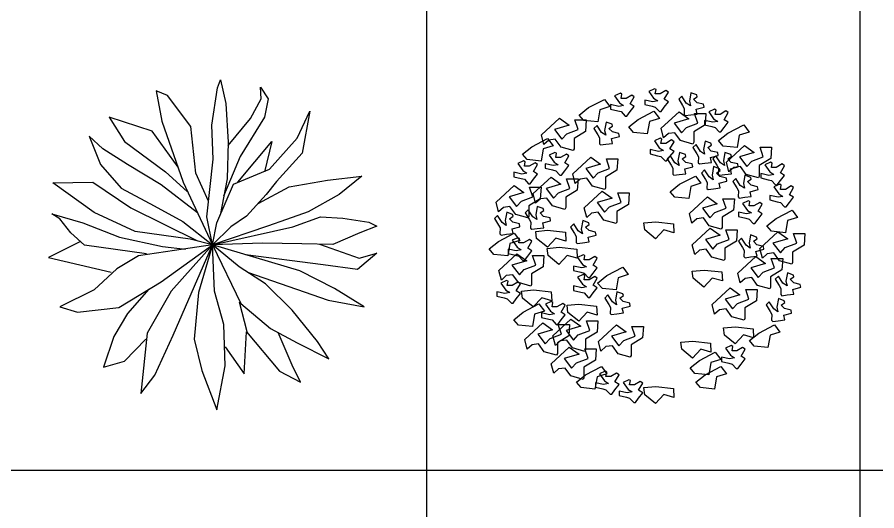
# Model space of a CAD drawing. Header units: inches. Extents: x 7658 to 73799, y 48 to 40262.
# Drawn here: x 40653 to 44896, y 9939 to 12377 of the extents above; entities that cross this region are included whole.
import ezdxf

# ---------------------------------------------------------------- set-up
doc = ezdxf.new("R2010")
doc.units = ezdxf.units.IN
doc.layers.add('www.cad-blocks.net', color=7, linetype='Continuous')

# ---------------------------------------------------------------- blocks, each defined once
blk = doc.blocks.new('A$C516926BB')
for p, q in [((31.2861, 38.5194), (31.2861, 0)), ((33.426, 38.5194), (33.426, 0)), ((0, 9.4442), (62.4121, 9.4442))]:
    blk.add_line(p, q)
blk = doc.blocks.new('A$C51112CEF')
for p, q in [((0.8341, 1.59), (0.8497, 1.6301)), ((0.8497, 1.6301), (0.8748, 1.513)), ((0.5311, 1.5765), (0.5592, 1.4259)), ((0.5873, 1.5531), (0.5311, 1.5765)), ((0.806, 1.4058), (0.8341, 1.59)), ((1.0497, 1.5364), (1.0466, 1.5933)), ((1.0466, 1.5933), (1.0841, 1.5364)), ((0.7029, 1.3991), (0.5873, 1.5531)), ((0.9966, 1.4393), (1.0497, 1.5364)), ((1.0841, 1.5364), (1.0653, 1.446)), ((0.8748, 1.513), (0.8872, 1.3222)), ((0.5123, 1.3757), (0.2999, 1.446)), ((0.2999, 1.446), (0.3749, 1.3255)), ((1.0653, 1.446), (0.9466, 1.2519)), ((1.2278, 1.3422), (1.2903, 1.4761)), ((1.2903, 1.4761), (1.2528, 1.2686)), ((0.5592, 1.4259), (0.6654, 1.1246)), ((0.8122, 1.2385), (0.806, 1.4058)), ((0.8867, 1.3056), (0.9966, 1.4393)), ((0.6395, 1.198), (0.5123, 1.3757)), ((0.7279, 1.1682), (0.7029, 1.3991)), ((0.1999, 1.3523), (0.2562, 1.2117)), ((0.2687, 1.2887), (0.1999, 1.3523)), ((0.3749, 1.3255), (0.5779, 1.1749)), ((0.8872, 1.3222), (0.881, 1.1414)), ((0.9341, 1.1246), (1.1028, 1.3255)), ((1.1028, 1.3255), (1.0653, 1.1749)), ((1.0903, 1.1883), (1.2278, 1.3422)), ((0.3905, 1.2117), (0.2687, 1.2887)), ((0.781, 0.9539), (0.8122, 1.2385)), ((0.9466, 1.2519), (0.8641, 1.0556)), ((1.2528, 1.2686), (1.1246, 1.128)), ((0.2562, 1.2117), (0.3592, 1.0945)), ((0.5561, 1.1113), (0.3905, 1.2117)), ((0.9123, 1.1147), (1.0903, 1.1883)), ((0.5779, 1.1749), (0.6842, 1.0778)), ((0.7895, 1.0309), (0.7279, 1.1682)), ((1.3778, 1.1347), (1.5465, 1.1548)), ((1.5465, 1.1548), (1.434, 1.0644)), ((0.0219, 1.1213), (0.2187, 1.1246)), ((0.2249, 0.9741), (0.0219, 1.1213)), ((0.2187, 1.1246), (0.4061, 0.9975)), ((0.7355, 0.9734), (0.5561, 1.1113)), ((0.6654, 1.1246), (0.8088, 0.8151)), ((0.831, 0.9238), (0.9123, 1.1147)), ((0.881, 1.1414), (0.847, 0.9612)), ((1.1246, 1.128), (1.0747, 1.0644)), ((1.1872, 1.1012), (1.3778, 1.1347)), ((0.3592, 1.0945), (0.5217, 1.0075)), ((1.0747, 1.0644), (0.9779, 0.9573)), ((1.0342, 1.0197), (1.1872, 1.1012)), ((1.434, 1.0644), (1.2809, 0.9774)), ((0.4061, 0.9975), (0.7355, 0.8342)), ((0.5217, 1.0075), (0.6623, 0.9305)), ((1.2809, 0.9774), (1.1747, 0.9406)), ((0.0156, 0.9673), (0.1687, 0.9238)), ((0.0562, 0.9439), (0.0156, 0.9673)), ((0.1093, 0.8736), (0.0562, 0.9439)), ((0.428, 0.8803), (0.2249, 0.9741)), ((0.8088, 0.8151), (0.781, 0.9539)), ((0.9779, 0.9573), (0.8997, 0.9038)), ((1.1747, 0.9406), (1.0809, 0.9071)), ((1.2059, 0.9038), (1.3433, 0.9539)), ((1.3433, 0.9539), (1.4527, 0.9473)), ((1.4527, 0.9473), (1.5808, 0.9272)), ((0.1687, 0.9238), (0.3499, 0.8535)), ((0.6623, 0.9305), (0.8088, 0.8151)), ((0.8088, 0.8151), (0.831, 0.9238)), ((1.0809, 0.9071), (0.8088, 0.8151)), ((0.8997, 0.9038), (0.8088, 0.8151)), ((0.8088, 0.8151), (1.2059, 0.9038)), ((1.6214, 0.9071), (1.5371, 0.8736)), ((1.5808, 0.9272), (1.6214, 0.9071)), ((0.178, 0.8133), (0.1093, 0.8736)), ((0.3499, 0.8535), (0.5624, 0.8067)), ((0.6998, 0.8435), (0.428, 0.8803)), ((1.5371, 0.8736), (1.4027, 0.8167)), ((0.1574, 0.8315), (0, 0.7531)), ((0.4842, 0.7699), (0.178, 0.8133)), ((0.5561, 0.6326), (0.8088, 0.8151)), ((0.5624, 0.8067), (0.6756, 0.7939)), ((0.8088, 0.8151), (0.6061, 0.5857)), ((0.6154, 0.3681), (0.8088, 0.8151)), ((0.8088, 0.8151), (0.6217, 0.7866)), ((0.8088, 0.8151), (0.6998, 0.8435)), ((0.8088, 0.8151), (0.7404, 0.579)), ((1.056, 0.8234), (0.8088, 0.8151)), ((0.8088, 0.8151), (0.9497, 0.5255)), ((0.8185, 0.5857), (0.8088, 0.8151)), ((1.2403, 0.6862), (0.8088, 0.8151)), ((0.9404, 0.7063), (0.8088, 0.8151)), ((1.2496, 0.82), (1.056, 0.8234)), ((1.4027, 0.8167), (1.2496, 0.82)), ((1.3372, 0.8181), (1.5339, 0.7497)), ((0.6217, 0.7866), (0.4436, 0.7598)), ((1.3559, 0.7163), (0.9729, 0.7661)), ((1.6214, 0.7732), (1.5246, 0.6929)), ((1.5339, 0.7497), (1.6214, 0.7732)), ((0, 0.7531), (0.3093, 0.6794)), ((0.4436, 0.7598), (0.3374, 0.6962)), ((0.3374, 0.6962), (0.2249, 0.5925)), ((1.0716, 0.6226), (0.9404, 0.7063)), ((0.9823, 0.6795), (1.2247, 0.5958)), ((1.4121, 0.5992), (1.2403, 0.6862)), ((1.5246, 0.6929), (1.3559, 0.7163)), ((0.3468, 0.5054), (0.5561, 0.6326)), ((0.4949, 0.5955), (0.3905, 0.4753)), ((1.2028, 0.492), (1.0716, 0.6226)), ((1.2247, 0.5958), (1.3808, 0.5422)), ((1.5589, 0.5087), (1.4121, 0.5992)), ((0.2249, 0.5925), (0.0562, 0.5087)), ((0.6061, 0.5857), (0.4874, 0.3782)), ((0.7404, 0.579), (0.7185, 0.3481)), ((0.8654, 0.4217), (0.8185, 0.5857)), ((0.981, 0.3849), (0.9435, 0.5322)), ((0.9497, 0.5255), (1.0965, 0.4016)), ((1.3808, 0.5422), (1.5589, 0.5087)), ((0.0562, 0.5087), (0.1437, 0.482)), ((0.1437, 0.482), (0.3468, 0.5054)), ((0.3905, 0.4753), (0.3218, 0.3615)), ((1.3278, 0.338), (1.2028, 0.492)), ((0.8716, 0.2176), (0.8654, 0.4217)), ((0.9653, 0.1774), (0.9779, 0.3849)), ((0.9779, 0.3849), (1.1403, 0.1908)), ((1.0965, 0.4016), (1.2278, 0.3313)), ((0.3218, 0.3615), (0.2718, 0.2108)), ((0.3749, 0.241), (0.4811, 0.3481)), ((0.4874, 0.3782), (0.4561, 0.0803)), ((0.5249, 0.1707), (0.6154, 0.3681)), ((0.7185, 0.3481), (0.756, 0.1941)), ((1.2028, 0.2209), (1.134, 0.3816)), ((0.8716, 0.3113), (0.9653, 0.1774)), ((1.2278, 0.3313), (1.384, 0.251)), ((1.384, 0.251), (1.3278, 0.338)), ((0.2718, 0.2108), (0.3749, 0.241)), ((0.831, 0), (0.8716, 0.2176)), ((1.2434, 0.1372), (1.2028, 0.2209)), ((0.4561, 0.0803), (0.5249, 0.1707)), ((0.756, 0.1941), (0.831, 0)), ((1.1403, 0.1908), (1.2434, 0.1372))]:
    blk.add_line(p, q)
blk = doc.blocks.new('A$C13DA369C')
for p, q in [((0.6477, 1.5332), (0.6194, 1.5202)), ((0.6557, 1.5289), (0.6477, 1.5332)), ((0.6516, 1.5073), (0.6557, 1.5289)), ((0.8162, 1.5557), (0.788, 1.5427)), ((0.788, 1.5427), (0.8122, 1.5082)), ((0.8243, 1.5513), (0.8162, 1.5557)), ((0.8202, 1.5298), (0.8243, 1.5513)), ((0.8445, 1.5298), (0.8202, 1.5298)), ((0.8727, 1.5471), (0.8445, 1.5298)), ((0.8646, 1.5038), (0.8848, 1.5384)), ((0.8848, 1.5384), (0.8727, 1.5471)), ((0.9958, 1.5357), (0.9885, 1.4941)), ((1.025, 1.5249), (0.9958, 1.5357)), ((0.4906, 1.4626), (0.5688, 1.503)), ((0.5688, 1.503), (0.5957, 1.4674)), ((0.6194, 1.5202), (0.6436, 1.4857)), ((0.6436, 1.4857), (0.6638, 1.4727)), ((0.6759, 1.5073), (0.6516, 1.5073)), ((0.7042, 1.5246), (0.6759, 1.5073)), ((0.696, 1.4813), (0.7162, 1.516)), ((0.7162, 1.516), (0.7042, 1.5246)), ((0.8081, 1.4908), (0.7678, 1.4995)), ((0.7678, 1.4995), (0.7678, 1.4779)), ((0.8323, 1.4952), (0.8081, 1.4908)), ((0.8122, 1.5082), (0.8323, 1.4952)), ((0.8848, 1.4908), (0.8646, 1.5038)), ((0.8646, 1.4649), (0.8848, 1.4908)), ((0.951, 1.5194), (0.9357, 1.5041)), ((0.9357, 1.5041), (0.9553, 1.4723)), ((0.9733, 1.4847), (0.951, 1.5194)), ((0.9885, 1.4941), (0.9936, 1.4707)), ((1.0095, 1.5037), (1.0276, 1.5161)), ((1.0266, 1.4866), (1.0095, 1.5037)), ((1.0276, 1.5161), (1.025, 1.5249)), ((1.0588, 1.4788), (1.0266, 1.4866)), ((0.4448, 1.4254), (0.4906, 1.4626)), ((0.5467, 1.4518), (0.5364, 1.3916)), ((0.5957, 1.4674), (0.5467, 1.4518)), ((0.6395, 1.4683), (0.5992, 1.4771)), ((0.5992, 1.4771), (0.5992, 1.4554)), ((0.5992, 1.4554), (0.6355, 1.4468)), ((0.6355, 1.4468), (0.6516, 1.4424)), ((0.6638, 1.4727), (0.6395, 1.4683)), ((0.7162, 1.4683), (0.696, 1.4813)), ((0.696, 1.4424), (0.7162, 1.4683)), ((0.735, 1.404), (0.8133, 1.4443)), ((0.7678, 1.4779), (0.8041, 1.4693)), ((0.8041, 1.4693), (0.8202, 1.4649)), ((0.8133, 1.4443), (0.8402, 1.4088)), ((0.8202, 1.4649), (0.8404, 1.4433)), ((0.8404, 1.4433), (0.8485, 1.4433)), ((0.8485, 1.4433), (0.8646, 1.4649)), ((0.9553, 1.4723), (0.9636, 1.4578)), ((0.9636, 1.4578), (0.9626, 1.4283)), ((0.9936, 1.4707), (0.9733, 1.4847)), ((1.0225, 1.454), (1.0612, 1.4642)), ((1.0275, 1.4305), (1.0225, 1.454)), ((1.0612, 1.4642), (1.0588, 1.4788)), ((1.1121, 1.4546), (1.0839, 1.4416)), ((1.1202, 1.4503), (1.1121, 1.4546)), ((1.1161, 1.4287), (1.1202, 1.4503)), ((1.1687, 1.446), (1.1404, 1.4287)), ((1.1807, 1.4374), (1.1687, 1.446)), ((0.2579, 1.3277), (0.3467, 1.4098)), ((0.3467, 1.4098), (0.3951, 1.3752)), ((0.4233, 1.4012), (0.4798, 1.4012)), ((0.4395, 1.3536), (0.4233, 1.4012)), ((0.468, 1.3986), (0.4448, 1.4254)), ((0.4798, 1.4012), (0.4758, 1.3449)), ((0.6516, 1.4424), (0.6718, 1.4208)), ((0.6718, 1.4208), (0.6799, 1.4208)), ((0.6799, 1.4208), (0.696, 1.4424)), ((0.6892, 1.3667), (0.735, 1.404)), ((0.8402, 1.4088), (0.7912, 1.3932)), ((0.8485, 1.3601), (0.9373, 1.4422)), ((0.9856, 1.4076), (0.913, 1.386)), ((0.9373, 1.4422), (0.9856, 1.4076)), ((0.9626, 1.4283), (0.9682, 1.4226)), ((0.9682, 1.4226), (0.9949, 1.4265)), ((0.9949, 1.4265), (1.0275, 1.4305)), ((1.0139, 1.4336), (1.0704, 1.4336)), ((1.0301, 1.386), (1.0139, 1.4336)), ((1.0704, 1.4336), (1.0664, 1.3773)), ((1.0839, 1.4416), (1.1081, 1.4071)), ((1.1081, 1.4071), (1.1283, 1.3941)), ((1.1404, 1.4287), (1.1161, 1.4287)), ((1.1605, 1.4027), (1.1807, 1.4374)), ((1.1807, 1.3897), (1.1605, 1.4027)), ((0.3951, 1.3752), (0.3224, 1.3536)), ((0.5364, 1.3916), (0.468, 1.3986)), ((0.5327, 1.3747), (0.5174, 1.3594)), ((0.5174, 1.3594), (0.537, 1.3276)), ((0.555, 1.34), (0.5327, 1.3747)), ((0.5775, 1.391), (0.5702, 1.3494)), ((0.6067, 1.3802), (0.5775, 1.391)), ((0.5912, 1.359), (0.6093, 1.3714)), ((0.6083, 1.3419), (0.5912, 1.359)), ((0.6093, 1.3714), (0.6067, 1.3802)), ((0.7124, 1.34), (0.6892, 1.3667)), ((0.7912, 1.3932), (0.7809, 1.333)), ((0.8606, 1.3125), (0.8485, 1.3601)), ((0.913, 1.386), (0.9493, 1.3384)), ((0.9493, 1.3384), (0.9736, 1.3644)), ((0.9736, 1.3644), (1.0301, 1.386)), ((1.0664, 1.3773), (1.0099, 1.3428)), ((1.104, 1.3897), (1.0637, 1.3985)), ((1.0637, 1.3985), (1.0637, 1.3768)), ((1.0637, 1.3768), (1.1, 1.3682)), ((1.1, 1.3682), (1.1161, 1.3638)), ((1.1283, 1.3941), (1.104, 1.3897)), ((1.1161, 1.3638), (1.1363, 1.3422)), ((1.1444, 1.3422), (1.1605, 1.3638)), ((1.1605, 1.3638), (1.1807, 1.3897)), ((1.1785, 1.3362), (1.2567, 1.3766)), ((1.2567, 1.3766), (1.2836, 1.341)), ((0.27, 1.2801), (0.2579, 1.3277)), ((0.3224, 1.3536), (0.3587, 1.306)), ((0.3587, 1.306), (0.383, 1.332)), ((0.383, 1.332), (0.4395, 1.3536)), ((0.4758, 1.3449), (0.4193, 1.3104)), ((0.537, 1.3276), (0.5453, 1.3131)), ((0.5753, 1.326), (0.555, 1.34)), ((0.5702, 1.3494), (0.5753, 1.326)), ((0.6042, 1.3093), (0.6429, 1.3195)), ((0.6405, 1.3341), (0.6083, 1.3419)), ((0.6429, 1.3195), (0.6405, 1.3341)), ((0.7809, 1.333), (0.7124, 1.34)), ((0.8848, 1.3342), (0.8606, 1.3125)), ((0.9171, 1.3384), (0.8848, 1.3342)), ((0.9454, 1.2995), (0.9171, 1.3384)), ((1.0099, 1.3428), (1.0099, 1.2909)), ((1.1327, 1.299), (1.1785, 1.3362)), ((1.1363, 1.3422), (1.1444, 1.3422)), ((1.2346, 1.3255), (1.2243, 1.2653)), ((1.2836, 1.341), (1.2346, 1.3255)), ((0.2106, 1.2692), (0.2889, 1.3096)), ((0.3158, 1.274), (0.2667, 1.2585)), ((0.2942, 1.3018), (0.27, 1.2801)), ((0.2889, 1.3096), (0.3158, 1.274)), ((0.3265, 1.306), (0.2942, 1.3018)), ((0.3548, 1.2671), (0.3265, 1.306)), ((0.4193, 1.3104), (0.4193, 1.2585)), ((0.5453, 1.3131), (0.5443, 1.2836)), ((0.5443, 1.2836), (0.55, 1.2779)), ((0.55, 1.2779), (0.5767, 1.2818)), ((0.5767, 1.2818), (0.6093, 1.2858)), ((0.6093, 1.2858), (0.6042, 1.3093)), ((0.8441, 1.3111), (0.8158, 1.2981)), ((0.8158, 1.2981), (0.84, 1.2635)), ((0.8521, 1.3067), (0.8441, 1.3111)), ((0.848, 1.2852), (0.8521, 1.3067)), ((0.8723, 1.2852), (0.848, 1.2852)), ((0.9006, 1.3024), (0.8723, 1.2852)), ((0.8924, 1.2592), (0.9126, 1.2938)), ((0.9126, 1.2938), (0.9006, 1.3024)), ((1.0058, 1.2823), (0.9454, 1.2995)), ((1.0099, 1.2909), (1.0058, 1.2823)), ((1.0212, 1.2808), (1.0059, 1.2655)), ((1.0435, 1.2461), (1.0212, 1.2808)), ((1.066, 1.297), (1.0587, 1.2555)), ((1.0952, 1.2862), (1.066, 1.297)), ((1.0797, 1.2651), (1.0978, 1.2774)), ((1.0978, 1.2774), (1.0952, 1.2862)), ((1.1559, 1.2722), (1.1327, 1.299)), ((1.1719, 1.1929), (1.2607, 1.2751)), ((1.2607, 1.2751), (1.309, 1.2404)), ((0.1648, 1.232), (0.2106, 1.2692)), ((0.188, 1.2052), (0.1648, 1.232)), ((0.2667, 1.2585), (0.2564, 1.1983)), ((0.3246, 1.2409), (0.2964, 1.2279)), ((0.3327, 1.2365), (0.3246, 1.2409)), ((0.3286, 1.215), (0.3327, 1.2365)), ((0.3811, 1.2323), (0.3529, 1.215)), ((0.4152, 1.2499), (0.3548, 1.2671)), ((0.3932, 1.2236), (0.3811, 1.2323)), ((0.4193, 1.2585), (0.4152, 1.2499)), ((0.8359, 1.2462), (0.7956, 1.2549)), ((0.7956, 1.2549), (0.7956, 1.2333)), ((0.7956, 1.2333), (0.8319, 1.2246)), ((0.8602, 1.2505), (0.8359, 1.2462)), ((0.84, 1.2635), (0.8602, 1.2505)), ((0.9126, 1.2462), (0.8924, 1.2592)), ((0.8924, 1.2203), (0.9126, 1.2462)), ((0.9396, 1.2408), (0.9323, 1.1993)), ((0.9688, 1.2301), (0.9396, 1.2408)), ((1.0059, 1.2655), (1.0255, 1.2337)), ((1.0255, 1.2337), (1.0338, 1.2192)), ((1.0637, 1.232), (1.0435, 1.2461)), ((1.0587, 1.2555), (1.0637, 1.232)), ((1.0968, 1.2479), (1.0797, 1.2651)), ((1.129, 1.2402), (1.0968, 1.2479)), ((1.1314, 1.2255), (1.129, 1.2402)), ((1.2243, 1.2653), (1.1559, 1.2722)), ((1.1643, 1.2408), (1.1569, 1.1993)), ((1.1934, 1.2301), (1.1643, 1.2408)), ((1.309, 1.2404), (1.2364, 1.2188)), ((1.3373, 1.2664), (1.3938, 1.2664)), ((1.3535, 1.2188), (1.3373, 1.2664)), ((1.3938, 1.2664), (1.3898, 1.2102)), ((0.1702, 1.1988), (0.1419, 1.1858)), ((0.1783, 1.1944), (0.1702, 1.1988)), ((0.1742, 1.1729), (0.1783, 1.1944)), ((0.2564, 1.1983), (0.188, 1.2052)), ((0.2267, 1.1901), (0.1984, 1.1729)), ((0.2387, 1.1815), (0.2267, 1.1901)), ((0.2964, 1.2279), (0.3206, 1.1933)), ((0.3206, 1.1933), (0.3407, 1.1803)), ((0.3529, 1.215), (0.3286, 1.215)), ((0.373, 1.189), (0.3932, 1.2236)), ((0.3932, 1.176), (0.373, 1.189)), ((0.4133, 1.1354), (0.5021, 1.2176)), ((0.5021, 1.2176), (0.5504, 1.183)), ((0.5949, 1.1614), (0.5787, 1.209)), ((0.5787, 1.209), (0.6352, 1.209)), ((0.6352, 1.209), (0.6312, 1.1527)), ((0.8319, 1.2246), (0.848, 1.2203)), ((0.848, 1.2203), (0.8682, 1.1986)), ((0.8682, 1.1986), (0.8763, 1.1986)), ((0.8763, 1.1986), (0.8924, 1.2203)), ((0.8948, 1.2246), (0.8795, 1.2093)), ((0.8795, 1.2093), (0.8991, 1.1775)), ((0.9172, 1.1899), (0.8948, 1.2246)), ((0.9374, 1.1759), (0.9172, 1.1899)), ((0.9323, 1.1993), (0.9374, 1.1759)), ((0.9533, 1.2089), (0.9714, 1.2213)), ((0.9705, 1.1918), (0.9533, 1.2089)), ((0.9714, 1.2213), (0.9688, 1.2301)), ((1.0027, 1.184), (0.9705, 1.1918)), ((1.0338, 1.2192), (1.0327, 1.1896)), ((1.0327, 1.1896), (1.0384, 1.1839)), ((1.0651, 1.1878), (1.0977, 1.1919)), ((1.0926, 1.2153), (1.1314, 1.2255)), ((1.0977, 1.1919), (1.0926, 1.2153)), ((1.1195, 1.2246), (1.1042, 1.2093)), ((1.1042, 1.2093), (1.1237, 1.1775)), ((1.1418, 1.1899), (1.1195, 1.2246)), ((1.162, 1.1759), (1.1418, 1.1899)), ((1.1569, 1.1993), (1.162, 1.1759)), ((1.184, 1.1454), (1.1719, 1.1929)), ((1.1779, 1.2089), (1.196, 1.2213)), ((1.1951, 1.1918), (1.1779, 1.2089)), ((1.196, 1.2213), (1.1934, 1.2301)), ((1.2273, 1.184), (1.1951, 1.1918)), ((1.2364, 1.2188), (1.2727, 1.1713)), ((1.2727, 1.1713), (1.297, 1.1973)), ((1.297, 1.1973), (1.3535, 1.2188)), ((1.3898, 1.2102), (1.3333, 1.1756)), ((1.3893, 1.1926), (1.3611, 1.1796)), ((1.3974, 1.1882), (1.3893, 1.1926)), ((1.3933, 1.1667), (1.3974, 1.1882)), ((0.1419, 1.1858), (0.1661, 1.1512)), ((0.1661, 1.1512), (0.1863, 1.1382)), ((0.1984, 1.1729), (0.1742, 1.1729)), ((0.2186, 1.1469), (0.2387, 1.1815)), ((0.2387, 1.1339), (0.2186, 1.1469)), ((0.3165, 1.176), (0.2762, 1.1847)), ((0.2762, 1.1847), (0.2762, 1.1631)), ((0.2762, 1.1631), (0.3125, 1.1544)), ((0.3125, 1.1544), (0.3286, 1.1501)), ((0.3407, 1.1803), (0.3165, 1.176)), ((0.3286, 1.1501), (0.3488, 1.1284)), ((0.3569, 1.1284), (0.373, 1.1501)), ((0.373, 1.1501), (0.3932, 1.176)), ((0.5504, 1.183), (0.4778, 1.1614)), ((0.4778, 1.1614), (0.5141, 1.1138)), ((0.5384, 1.1398), (0.5949, 1.1614)), ((0.6312, 1.1527), (0.5747, 1.1182)), ((0.8991, 1.1775), (0.9074, 1.163)), ((0.9074, 1.163), (0.9064, 1.1335)), ((0.9663, 1.1592), (1.0051, 1.1694)), ((0.9714, 1.1357), (0.9663, 1.1592)), ((1.0051, 1.1694), (1.0027, 1.184)), ((1.0384, 1.1839), (1.0651, 1.1878)), ((1.0633, 1.1544), (1.048, 1.1391)), ((1.0856, 1.1197), (1.0633, 1.1544)), ((1.1081, 1.1707), (1.1008, 1.1291)), ((1.1373, 1.1599), (1.1081, 1.1707)), ((1.1218, 1.1387), (1.1399, 1.1511)), ((1.1237, 1.1775), (1.132, 1.163)), ((1.132, 1.163), (1.131, 1.1335)), ((1.1399, 1.1511), (1.1373, 1.1599)), ((1.2082, 1.167), (1.184, 1.1454)), ((1.1909, 1.1592), (1.2297, 1.1694)), ((1.196, 1.1357), (1.1909, 1.1592)), ((1.2405, 1.1713), (1.2082, 1.167)), ((1.2297, 1.1694), (1.2273, 1.184)), ((1.2688, 1.1324), (1.2405, 1.1713)), ((1.3333, 1.1756), (1.3333, 1.1237)), ((1.3611, 1.1796), (1.3853, 1.1451)), ((1.4176, 1.1667), (1.3933, 1.1667)), ((1.4458, 1.184), (1.4176, 1.1667)), ((1.4377, 1.1407), (1.4579, 1.1753)), ((1.4579, 1.1753), (1.4458, 1.184)), ((0.1218, 1.1426), (0.1218, 1.121)), ((0.1621, 1.1339), (0.1218, 1.1426)), ((0.1218, 1.121), (0.1581, 1.1123)), ((0.1581, 1.1123), (0.1742, 1.108)), ((0.1863, 1.1382), (0.1621, 1.1339)), ((0.1742, 1.108), (0.1944, 1.0863)), ((0.2024, 1.0863), (0.2186, 1.108)), ((0.2167, 1.0372), (0.3056, 1.1193)), ((0.2186, 1.108), (0.2387, 1.1339)), ((0.3056, 1.1193), (0.3539, 1.0847)), ((0.3488, 1.1284), (0.3569, 1.1284)), ((0.3822, 1.1107), (0.4387, 1.1107)), ((0.3984, 1.0631), (0.3822, 1.1107)), ((0.4254, 1.0879), (0.4133, 1.1354)), ((0.4496, 1.1095), (0.4254, 1.0879)), ((0.4387, 1.1107), (0.4347, 1.0544)), ((0.4819, 1.1138), (0.4496, 1.1095)), ((0.5102, 1.0749), (0.4819, 1.1138)), ((0.5141, 1.1138), (0.5384, 1.1398)), ((0.5747, 1.1182), (0.5747, 1.0663)), ((0.9064, 1.1335), (0.9121, 1.1278)), ((0.9121, 1.1278), (0.9388, 1.1317)), ((0.9388, 1.1317), (0.9714, 1.1357)), ((0.9398, 1.0835), (1.018, 1.1239)), ((1.018, 1.1239), (1.045, 1.0883)), ((1.048, 1.1391), (1.0676, 1.1073)), ((1.0676, 1.1073), (1.0759, 1.0928)), ((1.1059, 1.1057), (1.0856, 1.1197)), ((1.1008, 1.1291), (1.1059, 1.1057)), ((1.1389, 1.1216), (1.1218, 1.1387)), ((1.131, 1.1335), (1.1367, 1.1278)), ((1.1367, 1.1278), (1.1634, 1.1317)), ((1.1711, 1.1138), (1.1389, 1.1216)), ((1.1634, 1.1317), (1.196, 1.1357)), ((1.1735, 1.0992), (1.1711, 1.1138)), ((1.2177, 1.1123), (1.2024, 1.097)), ((1.24, 1.0776), (1.2177, 1.1123)), ((1.2625, 1.1285), (1.2552, 1.087)), ((1.2917, 1.1178), (1.2625, 1.1285)), ((1.3292, 1.1151), (1.2688, 1.1324)), ((1.2762, 1.0966), (1.2943, 1.109)), ((1.2943, 1.109), (1.2917, 1.1178)), ((1.3333, 1.1237), (1.3292, 1.1151)), ((1.3812, 1.1277), (1.3409, 1.1364)), ((1.3409, 1.1364), (1.3409, 1.1148)), ((1.3409, 1.1148), (1.3772, 1.1062)), ((1.3772, 1.1062), (1.3933, 1.1018)), ((1.4055, 1.1321), (1.3812, 1.1277)), ((1.3853, 1.1451), (1.4055, 1.1321)), ((1.4579, 1.1277), (1.4377, 1.1407)), ((1.4377, 1.1018), (1.4579, 1.1277)), ((0.0342, 0.9951), (0.123, 1.0772)), ((0.123, 1.0772), (0.1714, 1.0426)), ((0.1944, 1.0863), (0.2024, 1.0863)), ((0.1996, 1.0686), (0.2562, 1.0686)), ((0.2159, 1.021), (0.1996, 1.0686)), ((0.2562, 1.0686), (0.2522, 1.0123)), ((0.3539, 1.0847), (0.2813, 1.0631)), ((0.2813, 1.0631), (0.3176, 1.0155)), ((0.3419, 1.0415), (0.3984, 1.0631)), ((0.5706, 1.0576), (0.5102, 1.0749)), ((0.5747, 1.0663), (0.5706, 1.0576)), ((0.894, 1.0463), (0.9398, 1.0835)), ((0.9959, 1.0728), (0.9856, 1.0126)), ((1.045, 1.0883), (0.9959, 1.0728)), ((1.0759, 1.0928), (1.0749, 1.0633)), ((1.0749, 1.0633), (1.0806, 1.0576)), ((1.0806, 1.0576), (1.1073, 1.0615)), ((1.1073, 1.0615), (1.1398, 1.0655)), ((1.1348, 1.089), (1.1735, 1.0992)), ((1.1398, 1.0655), (1.1348, 1.089)), ((1.2024, 1.097), (1.222, 1.0652)), ((1.222, 1.0652), (1.2303, 1.0507)), ((1.2603, 1.0635), (1.24, 1.0776)), ((1.2552, 1.087), (1.2603, 1.0635)), ((1.2934, 1.0795), (1.2762, 1.0966)), ((1.3255, 1.0717), (1.2934, 1.0795)), ((1.328, 1.0571), (1.3255, 1.0717)), ((1.3933, 1.1018), (1.4135, 1.0802)), ((1.4343, 1.084), (1.406, 1.071)), ((1.406, 1.071), (1.4302, 1.0365)), ((1.4135, 1.0802), (1.4216, 1.0802)), ((1.4216, 1.0802), (1.4377, 1.1018)), ((1.4424, 1.0797), (1.4343, 1.084)), ((1.4383, 1.0581), (1.4424, 1.0797)), ((1.4908, 1.0754), (1.4625, 1.0581)), ((1.4826, 1.0321), (1.5028, 1.0668)), ((1.5028, 1.0668), (1.4908, 1.0754)), ((0.1714, 1.0426), (0.0988, 1.021)), ((0.0988, 1.021), (0.1351, 0.9734)), ((0.1594, 0.9994), (0.2159, 1.021)), ((0.2289, 0.9896), (0.2167, 1.0372)), ((0.3176, 1.0155), (0.3419, 1.0415)), ((0.4347, 1.0544), (0.3782, 1.0199)), ((0.3782, 1.0199), (0.3782, 0.968)), ((0.4694, 0.967), (0.5582, 1.0492)), ((0.5582, 1.0492), (0.6066, 1.0145)), ((0.6349, 1.0405), (0.6914, 1.0405)), ((0.6511, 0.9929), (0.6349, 1.0405)), ((0.6914, 1.0405), (0.6874, 0.9843)), ((0.9172, 1.0195), (0.894, 1.0463)), ((0.9856, 1.0126), (0.9172, 1.0195)), ((0.9889, 0.9389), (1.0777, 1.0211)), ((1.0777, 1.0211), (1.126, 0.9864)), ((1.2303, 1.0507), (1.2293, 1.0211)), ((1.2293, 1.0211), (1.235, 1.0155)), ((1.235, 1.0155), (1.2617, 1.0194)), ((1.2617, 1.0194), (1.2943, 1.0234)), ((1.2892, 1.0469), (1.328, 1.0571)), ((1.2943, 1.0234), (1.2892, 1.0469)), ((1.4261, 1.0191), (1.3859, 1.0279)), ((1.3859, 1.0279), (1.3859, 1.0062)), ((1.4504, 1.0235), (1.4261, 1.0191)), ((1.4302, 1.0365), (1.4504, 1.0235)), ((1.4625, 1.0581), (1.4383, 1.0581)), ((1.5028, 1.0191), (1.4826, 1.0321)), ((1.4826, 0.9932), (1.5028, 1.0191)), ((0.0464, 0.9475), (0.0342, 0.9951)), ((0.1351, 0.9734), (0.1594, 0.9994)), ((0.2522, 1.0123), (0.1957, 0.9778)), ((0.1957, 0.9778), (0.1957, 0.9259)), ((0.253, 1.0113), (0.2289, 0.9896)), ((0.2854, 1.0155), (0.253, 1.0113)), ((0.3136, 0.9766), (0.2854, 1.0155)), ((0.3741, 0.9594), (0.3136, 0.9766)), ((0.6066, 1.0145), (0.534, 0.9929)), ((0.534, 0.9929), (0.5703, 0.9453)), ((0.5946, 0.9713), (0.6511, 0.9929)), ((0.6874, 0.9843), (0.6309, 0.9497)), ((1.126, 0.9864), (1.0534, 0.9648)), ((1.1543, 1.0124), (1.2108, 1.0124)), ((1.1705, 0.9648), (1.1543, 1.0124)), ((1.2108, 1.0124), (1.2068, 0.9562)), ((1.2793, 1.0022), (1.251, 0.9892)), ((1.251, 0.9892), (1.2752, 0.9547)), ((1.2873, 0.9979), (1.2793, 1.0022)), ((1.2832, 0.9763), (1.2873, 0.9979)), ((1.3075, 0.9763), (1.2832, 0.9763)), ((1.3358, 0.9936), (1.3075, 0.9763)), ((1.3276, 0.9503), (1.3478, 0.985)), ((1.3478, 0.985), (1.3358, 0.9936)), ((1.3859, 1.0062), (1.4222, 0.9976)), ((1.4222, 0.9976), (1.4383, 0.9932)), ((1.4383, 0.9932), (1.4585, 0.9716)), ((1.4665, 0.9716), (1.4826, 0.9932)), ((0.0705, 0.9692), (0.0464, 0.9475)), ((0.1029, 0.9734), (0.0705, 0.9692)), ((0.0868, 0.9455), (0.0795, 0.904)), ((0.116, 0.9347), (0.0868, 0.9455)), ((0.1311, 0.9345), (0.1029, 0.9734)), ((0.1186, 0.9259), (0.116, 0.9347)), ((0.1916, 0.9173), (0.1311, 0.9345)), ((0.1929, 0.9579), (0.1776, 0.9426)), ((0.1776, 0.9426), (0.1972, 0.9108)), ((0.2152, 0.9232), (0.1929, 0.9579)), ((0.2377, 0.9741), (0.2304, 0.9326)), ((0.2669, 0.9633), (0.2377, 0.9741)), ((0.2514, 0.9422), (0.2695, 0.9545)), ((0.2685, 0.925), (0.2514, 0.9422)), ((0.2695, 0.9545), (0.2669, 0.9633)), ((0.3782, 0.968), (0.3741, 0.9594)), ((0.4816, 0.9194), (0.4694, 0.967)), ((0.5057, 0.9411), (0.4816, 0.9194)), ((0.5381, 0.9453), (0.5057, 0.9411)), ((0.5663, 0.9064), (0.5381, 0.9453)), ((0.5703, 0.9453), (0.5946, 0.9713)), ((0.6309, 0.9497), (0.6309, 0.8978)), ((1.001, 0.8914), (0.9889, 0.9389)), ((1.0534, 0.9648), (1.0897, 0.9173)), ((1.0897, 0.9173), (1.114, 0.9433)), ((1.114, 0.9433), (1.1705, 0.9648)), ((1.2068, 0.9562), (1.1503, 0.9216)), ((1.2308, 0.9461), (1.2308, 0.9244)), ((1.2711, 0.9373), (1.2308, 0.9461)), ((1.2954, 0.9417), (1.2711, 0.9373)), ((1.2752, 0.9547), (1.2954, 0.9417)), ((1.3478, 0.9373), (1.3276, 0.9503)), ((1.3276, 0.9114), (1.3478, 0.9373)), ((1.4171, 0.9151), (1.4954, 0.9554)), ((1.4585, 0.9716), (1.4665, 0.9716)), ((1.4954, 0.9554), (1.5223, 0.9199)), ((0.042, 0.9292), (0.0267, 0.9139)), ((0.0267, 0.9139), (0.0463, 0.8822)), ((0.0643, 0.8946), (0.042, 0.9292)), ((0.0846, 0.8805), (0.0643, 0.8946)), ((0.0795, 0.904), (0.0846, 0.8805)), ((0.1005, 0.9136), (0.1186, 0.9259)), ((0.1176, 0.8964), (0.1005, 0.9136)), ((0.1498, 0.8887), (0.1176, 0.8964)), ((0.1957, 0.9259), (0.1916, 0.9173)), ((0.1972, 0.9108), (0.2055, 0.8963)), ((0.2055, 0.8963), (0.2045, 0.8667)), ((0.2355, 0.9091), (0.2152, 0.9232)), ((0.2304, 0.9326), (0.2355, 0.9091)), ((0.2644, 0.8924), (0.3031, 0.9026)), ((0.2694, 0.869), (0.2644, 0.8924)), ((0.3007, 0.9173), (0.2685, 0.925)), ((0.3031, 0.9026), (0.3007, 0.9173)), ((0.4623, 0.9039), (0.455, 0.8624)), ((0.4915, 0.8931), (0.4623, 0.9039)), ((0.4941, 0.8843), (0.4915, 0.8931)), ((0.6268, 0.8892), (0.5663, 0.9064)), ((0.6309, 0.8978), (0.6268, 0.8892)), ((0.7636, 0.8931), (0.8223, 0.8987)), ((0.768, 0.858), (0.7636, 0.8931)), ((0.8223, 0.8987), (0.9099, 0.8889)), ((1.0252, 0.913), (1.001, 0.8914)), ((1.0575, 0.9173), (1.0252, 0.913)), ((1.0857, 0.8784), (1.0575, 0.9173)), ((1.1503, 0.9216), (1.1503, 0.8697)), ((1.2308, 0.9244), (1.2671, 0.9158)), ((1.2671, 0.9158), (1.2832, 0.9114)), ((1.2832, 0.9114), (1.3034, 0.8898)), ((1.3115, 0.8898), (1.3276, 0.9114)), ((1.3713, 0.8778), (1.4171, 0.9151)), ((1.4732, 0.9043), (1.4629, 0.8441)), ((1.5223, 0.9199), (1.4732, 0.9043)), ((0.0463, 0.8822), (0.0546, 0.8677)), ((0.0546, 0.8677), (0.0536, 0.8381)), ((0.1135, 0.8638), (0.1522, 0.874)), ((0.1186, 0.8404), (0.1135, 0.8638)), ((0.1522, 0.874), (0.1498, 0.8887)), ((0.2045, 0.8667), (0.2102, 0.861)), ((0.2102, 0.861), (0.2369, 0.8649)), ((0.2301, 0.851), (0.2889, 0.8566)), ((0.2346, 0.8158), (0.2301, 0.851)), ((0.2369, 0.8649), (0.2694, 0.869)), ((0.2889, 0.8566), (0.3764, 0.8468)), ((0.4175, 0.8877), (0.4022, 0.8724)), ((0.4022, 0.8724), (0.4218, 0.8406)), ((0.4398, 0.853), (0.4175, 0.8877)), ((0.4601, 0.8389), (0.4398, 0.853)), ((0.455, 0.8624), (0.4601, 0.8389)), ((0.476, 0.872), (0.4941, 0.8843)), ((0.4931, 0.8548), (0.476, 0.872)), ((0.5253, 0.8471), (0.4931, 0.8548)), ((0.8211, 0.8142), (0.768, 0.858)), ((0.8631, 0.8586), (0.8211, 0.8142)), ((0.9125, 0.8443), (0.8631, 0.8586)), ((0.9099, 0.8889), (0.9125, 0.8443)), ((1.0029, 0.7845), (1.0917, 0.8666)), ((1.1462, 0.8611), (1.0857, 0.8784)), ((1.0917, 0.8666), (1.1401, 0.832)), ((1.1503, 0.8697), (1.1462, 0.8611)), ((1.1683, 0.858), (1.2248, 0.858)), ((1.1845, 0.8104), (1.1683, 0.858)), ((1.2248, 0.858), (1.2208, 0.8017)), ((1.3034, 0.8898), (1.3115, 0.8898)), ((1.3945, 0.8511), (1.3713, 0.8778)), ((1.4629, 0.8441), (1.3945, 0.8511)), ((0.0458, 0.8013), (0.124, 0.8417)), ((0.0536, 0.8381), (0.0593, 0.8324)), ((0.0593, 0.8324), (0.086, 0.8363)), ((0.086, 0.8363), (0.1186, 0.8404)), ((0.1421, 0.8197), (0.1139, 0.8067)), ((0.1139, 0.8067), (0.138, 0.7722)), ((0.124, 0.8417), (0.151, 0.8061)), ((0.1502, 0.8154), (0.1421, 0.8197)), ((0.1461, 0.7938), (0.1502, 0.8154)), ((0.1986, 0.8111), (0.1704, 0.7938)), ((0.2107, 0.8025), (0.1986, 0.8111)), ((0.2877, 0.7721), (0.2346, 0.8158)), ((0.3296, 0.8165), (0.2877, 0.7721)), ((0.3791, 0.8022), (0.3296, 0.8165)), ((0.3764, 0.8468), (0.3791, 0.8022)), ((0.4218, 0.8406), (0.4301, 0.8261)), ((0.4301, 0.8261), (0.4291, 0.7965)), ((0.489, 0.8222), (0.5277, 0.8325)), ((0.4941, 0.7988), (0.489, 0.8222)), ((0.5277, 0.8325), (0.5253, 0.8471)), ((1.1401, 0.832), (1.0675, 0.8104)), ((1.0675, 0.8104), (1.1038, 0.7628)), ((1.128, 0.7888), (1.1845, 0.8104)), ((1.2458, 0.8175), (1.2305, 0.8022)), ((1.2681, 0.7828), (1.2458, 0.8175)), ((1.2906, 0.8337), (1.2833, 0.7922)), ((1.3198, 0.8229), (1.2906, 0.8337)), ((1.3043, 0.8018), (1.3224, 0.8142)), ((1.3224, 0.8142), (1.3198, 0.8229)), ((1.3367, 0.7662), (1.4255, 0.8483)), ((1.4739, 0.8137), (1.4012, 0.7921)), ((1.4255, 0.8483), (1.4739, 0.8137)), ((1.5183, 0.7921), (1.5021, 0.8397)), ((1.5021, 0.8397), (1.5586, 0.8397)), ((1.5586, 0.8397), (1.5546, 0.7834)), ((0, 0.7641), (0.0458, 0.8013)), ((0.0232, 0.7373), (0, 0.7641)), ((0.1019, 0.7906), (0.0916, 0.7304)), ((0.151, 0.8061), (0.1019, 0.7906)), ((0.138, 0.7722), (0.1582, 0.7592)), ((0.1704, 0.7938), (0.1461, 0.7938)), ((0.1905, 0.7678), (0.2107, 0.8025)), ((0.2107, 0.7548), (0.1905, 0.7678)), ((0.2863, 0.7668), (0.345, 0.7723)), ((0.2907, 0.7316), (0.2863, 0.7668)), ((0.345, 0.7723), (0.4325, 0.7625)), ((0.4291, 0.7965), (0.4348, 0.7908)), ((0.4348, 0.7908), (0.4615, 0.7947)), ((0.4615, 0.7947), (0.4941, 0.7988)), ((1.015, 0.7369), (1.0029, 0.7845)), ((1.1038, 0.7628), (1.128, 0.7888)), ((1.2208, 0.8017), (1.1643, 0.7672)), ((1.1643, 0.7672), (1.1643, 0.7153)), ((1.2305, 0.8022), (1.2501, 0.7704)), ((1.2501, 0.7704), (1.2584, 0.7559)), ((1.2884, 0.7687), (1.2681, 0.7828)), ((1.2833, 0.7922), (1.2884, 0.7687)), ((1.3214, 0.7846), (1.3043, 0.8018)), ((1.3536, 0.7769), (1.3214, 0.7846)), ((1.3488, 0.7186), (1.3367, 0.7662)), ((1.356, 0.7623), (1.3536, 0.7769)), ((1.4012, 0.7921), (1.4376, 0.7445)), ((1.4376, 0.7445), (1.4618, 0.7705)), ((1.4618, 0.7705), (1.5183, 0.7921)), ((1.5546, 0.7834), (1.4981, 0.7489)), ((0.0916, 0.7304), (0.0232, 0.7373)), ((0.0483, 0.6581), (0.1371, 0.7403)), ((0.134, 0.7548), (0.0937, 0.7636)), ((0.0937, 0.7636), (0.0937, 0.7419)), ((0.0937, 0.7419), (0.13, 0.7333)), ((0.13, 0.7333), (0.1461, 0.7289)), ((0.1582, 0.7592), (0.134, 0.7548)), ((0.1371, 0.7403), (0.1854, 0.7057)), ((0.1461, 0.7289), (0.1663, 0.7073)), ((0.1744, 0.7073), (0.1905, 0.7289)), ((0.1905, 0.7289), (0.2107, 0.7548)), ((0.2137, 0.7317), (0.2702, 0.7317)), ((0.2299, 0.684), (0.2137, 0.7317)), ((0.2702, 0.7317), (0.2662, 0.6754)), ((0.3438, 0.6879), (0.2907, 0.7316)), ((0.3858, 0.7323), (0.3438, 0.6879)), ((0.4352, 0.718), (0.3858, 0.7323)), ((0.4325, 0.7625), (0.4352, 0.718)), ((0.465, 0.7355), (0.4368, 0.7225)), ((0.4368, 0.7225), (0.4609, 0.688)), ((0.4731, 0.7311), (0.465, 0.7355)), ((0.469, 0.7096), (0.4731, 0.7311)), ((0.5215, 0.7269), (0.4933, 0.7096)), ((0.5336, 0.7182), (0.5215, 0.7269)), ((1.0392, 0.7586), (1.015, 0.7369)), ((1.0715, 0.7628), (1.0392, 0.7586)), ((1.0998, 0.7239), (1.0715, 0.7628)), ((1.1603, 0.7067), (1.0998, 0.7239)), ((1.2275, 0.6441), (1.3163, 0.7263)), ((1.2584, 0.7559), (1.2574, 0.7263)), ((1.2574, 0.7263), (1.2631, 0.7206)), ((1.2631, 0.7206), (1.2898, 0.7245)), ((1.2898, 0.7245), (1.3224, 0.7286)), ((1.3163, 0.7263), (1.3647, 0.6916)), ((1.3173, 0.752), (1.356, 0.7623)), ((1.3224, 0.7286), (1.3173, 0.752)), ((1.373, 0.7403), (1.3488, 0.7186)), ((1.4053, 0.7445), (1.373, 0.7403)), ((1.4336, 0.7056), (1.4053, 0.7445)), ((1.4981, 0.7489), (1.4981, 0.697)), ((0.1854, 0.7057), (0.1128, 0.684)), ((0.1128, 0.684), (0.1491, 0.6365)), ((0.1663, 0.7073), (0.1744, 0.7073)), ((0.1734, 0.6625), (0.2299, 0.684)), ((0.4569, 0.6706), (0.4166, 0.6793)), ((0.4166, 0.6793), (0.4166, 0.6577)), ((0.4609, 0.688), (0.4811, 0.675)), ((0.4933, 0.7096), (0.469, 0.7096)), ((0.5134, 0.6836), (0.5336, 0.7182)), ((0.5336, 0.6706), (0.5134, 0.6836)), ((1.1643, 0.7153), (1.1603, 0.7067)), ((1.3647, 0.6916), (1.2921, 0.67)), ((1.3929, 0.7176), (1.4494, 0.7176)), ((1.4091, 0.67), (1.3929, 0.7176)), ((1.4941, 0.6884), (1.4336, 0.7056)), ((1.4494, 0.7176), (1.4455, 0.6614)), ((1.4981, 0.697), (1.4941, 0.6884)), ((0.0604, 0.6106), (0.0483, 0.6581)), ((0.1491, 0.6365), (0.1734, 0.6625)), ((0.2662, 0.6754), (0.2097, 0.6409)), ((0.2097, 0.6409), (0.2097, 0.589)), ((0.4166, 0.6577), (0.4529, 0.6491)), ((0.465, 0.6372), (0.4368, 0.6242)), ((0.4529, 0.6491), (0.469, 0.6447)), ((0.4811, 0.675), (0.4569, 0.6706)), ((0.4731, 0.6329), (0.465, 0.6372)), ((0.469, 0.6447), (0.4892, 0.6231)), ((0.4972, 0.6231), (0.5134, 0.6447)), ((0.5134, 0.6447), (0.5336, 0.6706)), ((0.5814, 0.6328), (0.6597, 0.6732)), ((0.6866, 0.6376), (0.6376, 0.6221)), ((0.6597, 0.6732), (0.6866, 0.6376)), ((1.0023, 0.6545), (1.061, 0.66)), ((1.0067, 0.6193), (1.0023, 0.6545)), ((1.061, 0.66), (1.1485, 0.6502)), ((1.1485, 0.6502), (1.1512, 0.6057)), ((1.2396, 0.5966), (1.2275, 0.6441)), ((1.2921, 0.67), (1.3284, 0.6225)), ((1.3284, 0.6225), (1.3526, 0.6485)), ((1.3526, 0.6485), (1.4091, 0.67)), ((1.4455, 0.6614), (1.389, 0.6268)), ((1.4728, 0.646), (1.4654, 0.6045)), ((1.5019, 0.6352), (1.4728, 0.646)), ((0.0858, 0.6086), (0.0575, 0.5956)), ((0.0575, 0.5956), (0.0817, 0.5611)), ((0.0846, 0.6322), (0.0604, 0.6106)), ((0.1169, 0.6365), (0.0846, 0.6322)), ((0.0938, 0.6043), (0.0858, 0.6086)), ((0.0898, 0.5827), (0.0938, 0.6043)), ((0.1423, 0.6), (0.114, 0.5827)), ((0.1451, 0.5976), (0.1169, 0.6365)), ((0.1543, 0.5914), (0.1423, 0.6)), ((0.2056, 0.5803), (0.1451, 0.5976)), ((0.4368, 0.6242), (0.4609, 0.5897)), ((0.469, 0.6113), (0.4731, 0.6329)), ((0.4933, 0.6113), (0.469, 0.6113)), ((0.4892, 0.6231), (0.4972, 0.6231)), ((0.5215, 0.6286), (0.4933, 0.6113)), ((0.5134, 0.5853), (0.5336, 0.62)), ((0.5336, 0.62), (0.5215, 0.6286)), ((0.5357, 0.5956), (0.5814, 0.6328)), ((0.5589, 0.5688), (0.5357, 0.5956)), ((0.6376, 0.6221), (0.6273, 0.5619)), ((1.0598, 0.5756), (1.0067, 0.6193)), ((1.1018, 0.62), (1.0598, 0.5756)), ((1.1512, 0.6057), (1.1018, 0.62)), ((1.2638, 0.6182), (1.2396, 0.5966)), ((1.2961, 0.6225), (1.2638, 0.6182)), ((1.3244, 0.5836), (1.2961, 0.6225)), ((1.389, 0.6268), (1.389, 0.5749)), ((1.428, 0.6298), (1.4127, 0.6145)), ((1.4127, 0.6145), (1.4322, 0.5827)), ((1.4503, 0.5951), (1.428, 0.6298)), ((1.4705, 0.581), (1.4503, 0.5951)), ((1.4654, 0.6045), (1.4705, 0.581)), ((1.4864, 0.6141), (1.5046, 0.6265)), ((1.5036, 0.597), (1.4864, 0.6141)), ((1.5046, 0.6265), (1.5019, 0.6352)), ((1.5358, 0.5892), (1.5036, 0.597)), ((0.0373, 0.5525), (0.0373, 0.5308)), ((0.0776, 0.5437), (0.0373, 0.5525)), ((0.0817, 0.5611), (0.1019, 0.5481)), ((0.114, 0.5827), (0.0898, 0.5827)), ((0.1341, 0.5567), (0.1543, 0.5914)), ((0.1543, 0.5437), (0.1341, 0.5567)), ((0.1599, 0.5562), (0.2187, 0.5618)), ((0.1644, 0.521), (0.1599, 0.5562)), ((0.2097, 0.589), (0.2056, 0.5803)), ((0.2187, 0.5618), (0.3062, 0.5519)), ((0.3062, 0.5519), (0.3089, 0.5074)), ((0.4569, 0.5723), (0.4166, 0.581)), ((0.4166, 0.581), (0.4166, 0.5594)), ((0.4166, 0.5594), (0.4529, 0.5508)), ((0.4811, 0.5767), (0.4569, 0.5723)), ((0.4609, 0.5897), (0.4811, 0.5767)), ((0.5336, 0.5723), (0.5134, 0.5853)), ((0.5134, 0.5464), (0.5336, 0.5723)), ((0.6273, 0.5619), (0.5589, 0.5688)), ((0.6308, 0.5529), (0.6235, 0.5114)), ((0.66, 0.5422), (0.6308, 0.5529)), ((1.1012, 0.4897), (1.19, 0.5718)), ((1.19, 0.5718), (1.2383, 0.5372)), ((1.2828, 0.5156), (1.2666, 0.5632)), ((1.2666, 0.5632), (1.3231, 0.5632)), ((1.3231, 0.5632), (1.3191, 0.5069)), ((1.3849, 0.5663), (1.3244, 0.5836)), ((1.389, 0.5749), (1.3849, 0.5663)), ((1.4322, 0.5827), (1.4406, 0.5682)), ((1.4406, 0.5682), (1.4395, 0.5386)), ((1.4994, 0.5644), (1.5382, 0.5746)), ((1.5045, 0.5409), (1.4994, 0.5644)), ((1.5382, 0.5746), (1.5358, 0.5892)), ((0.0373, 0.5308), (0.0737, 0.5222)), ((0.0737, 0.5222), (0.0898, 0.5178)), ((0.1019, 0.5481), (0.0776, 0.5437)), ((0.0898, 0.5178), (0.11, 0.4962)), ((0.118, 0.4962), (0.1341, 0.5178)), ((0.1341, 0.5178), (0.1543, 0.5437)), ((0.2175, 0.4773), (0.1644, 0.521)), ((0.2594, 0.5217), (0.2175, 0.4773)), ((0.3089, 0.5074), (0.2594, 0.5217)), ((0.4529, 0.5508), (0.469, 0.5464)), ((0.469, 0.5464), (0.4892, 0.5248)), ((0.4892, 0.5248), (0.4972, 0.5248)), ((0.4972, 0.5248), (0.5134, 0.5464)), ((0.586, 0.5367), (0.5707, 0.5214)), ((0.5707, 0.5214), (0.5903, 0.4896)), ((0.6083, 0.502), (0.586, 0.5367)), ((0.6235, 0.5114), (0.6285, 0.488)), ((0.6445, 0.521), (0.6626, 0.5334)), ((0.6616, 0.5039), (0.6445, 0.521)), ((0.6626, 0.5334), (0.66, 0.5422)), ((1.2383, 0.5372), (1.1657, 0.5156)), ((1.1657, 0.5156), (1.202, 0.468)), ((1.2263, 0.494), (1.2828, 0.5156)), ((1.4278, 0.5188), (1.4205, 0.4772)), ((1.457, 0.508), (1.4278, 0.5188)), ((1.4395, 0.5386), (1.4452, 0.5329)), ((1.4452, 0.5329), (1.4719, 0.5368)), ((1.4719, 0.5368), (1.5045, 0.5409)), ((0.11, 0.4962), (0.118, 0.4962)), ((0.1677, 0.4518), (0.2459, 0.4922)), ((0.2459, 0.4922), (0.2729, 0.4566)), ((0.3068, 0.5038), (0.2785, 0.4908)), ((0.2785, 0.4908), (0.3027, 0.4563)), ((0.3148, 0.4995), (0.3068, 0.5038)), ((0.3108, 0.4779), (0.3148, 0.4995)), ((0.335, 0.4779), (0.3108, 0.4779)), ((0.3633, 0.4952), (0.335, 0.4779)), ((0.3551, 0.4519), (0.3753, 0.4866)), ((0.3753, 0.4866), (0.3633, 0.4952)), ((0.3846, 0.486), (0.4433, 0.4916)), ((0.389, 0.4508), (0.3846, 0.486)), ((0.4433, 0.4916), (0.5308, 0.4818)), ((0.5308, 0.4818), (0.5335, 0.4372)), ((0.5903, 0.4896), (0.5986, 0.4751)), ((0.5986, 0.4751), (0.5975, 0.4456)), ((0.6285, 0.488), (0.6083, 0.502)), ((0.6574, 0.4713), (0.6962, 0.4815)), ((0.6625, 0.4478), (0.6574, 0.4713)), ((0.6938, 0.4961), (0.6616, 0.5039)), ((0.6962, 0.4815), (0.6938, 0.4961)), ((1.1133, 0.4421), (1.1012, 0.4897)), ((1.1698, 0.468), (1.1375, 0.4638)), ((1.198, 0.4291), (1.1698, 0.468)), ((1.202, 0.468), (1.2263, 0.494)), ((1.3191, 0.5069), (1.2626, 0.4724)), ((1.2626, 0.4724), (1.2626, 0.4205)), ((1.383, 0.5025), (1.3677, 0.4872)), ((1.3677, 0.4872), (1.3873, 0.4554)), ((1.4053, 0.4678), (1.383, 0.5025)), ((1.4256, 0.4538), (1.4053, 0.4678)), ((1.4205, 0.4772), (1.4256, 0.4538)), ((1.4415, 0.4868), (1.4596, 0.4992)), ((1.4587, 0.4697), (1.4415, 0.4868)), ((1.4596, 0.4992), (1.457, 0.508)), ((1.4908, 0.4619), (1.4587, 0.4697)), ((0.1219, 0.4146), (0.1677, 0.4518)), ((0.2238, 0.4411), (0.2135, 0.3809)), ((0.2729, 0.4566), (0.2238, 0.4411)), ((0.2583, 0.4477), (0.2583, 0.426)), ((0.2986, 0.4389), (0.2583, 0.4477)), ((0.2583, 0.426), (0.2947, 0.4174)), ((0.3229, 0.4433), (0.2986, 0.4389)), ((0.3027, 0.4563), (0.3229, 0.4433)), ((0.3753, 0.4389), (0.3551, 0.4519)), ((0.3551, 0.413), (0.3753, 0.4389)), ((0.4421, 0.4071), (0.389, 0.4508)), ((0.4841, 0.4515), (0.4421, 0.4071)), ((0.5335, 0.4372), (0.4841, 0.4515)), ((0.5975, 0.4456), (0.6032, 0.4399)), ((0.6032, 0.4399), (0.6299, 0.4438)), ((0.6299, 0.4438), (0.6625, 0.4478)), ((1.1375, 0.4638), (1.1133, 0.4421)), ((1.2585, 0.4119), (1.198, 0.4291)), ((1.3873, 0.4554), (1.3956, 0.4409)), ((1.3956, 0.4409), (1.3946, 0.4114)), ((1.4545, 0.4371), (1.4932, 0.4473)), ((1.4596, 0.4136), (1.4545, 0.4371)), ((1.4932, 0.4473), (1.4908, 0.4619)), ((0.1451, 0.3878), (0.1219, 0.4146)), ((0.2135, 0.3809), (0.1451, 0.3878)), ((0.1755, 0.317), (0.2643, 0.3991)), ((0.2643, 0.3991), (0.3126, 0.3645)), ((0.2947, 0.4174), (0.3108, 0.413)), ((0.3108, 0.413), (0.331, 0.3914)), ((0.315, 0.3352), (0.4038, 0.4174)), ((0.331, 0.3914), (0.339, 0.3914)), ((0.339, 0.3914), (0.3551, 0.413)), ((0.3409, 0.3905), (0.3974, 0.3905)), ((0.3571, 0.3429), (0.3409, 0.3905)), ((0.4522, 0.3828), (0.3796, 0.3611)), ((0.3974, 0.3905), (0.3934, 0.3342)), ((0.4038, 0.4174), (0.4522, 0.3828)), ((0.4804, 0.4088), (0.5369, 0.4088)), ((0.4966, 0.3611), (0.4804, 0.4088)), ((0.5369, 0.4088), (0.5329, 0.3525)), ((0.5396, 0.3072), (0.6284, 0.3893)), ((0.6284, 0.3893), (0.6768, 0.3547)), ((1.2626, 0.4205), (1.2585, 0.4119)), ((1.3306, 0.3483), (1.4089, 0.3887)), ((1.3946, 0.4114), (1.4003, 0.4057)), ((1.4003, 0.4057), (1.427, 0.4096)), ((1.4089, 0.3887), (1.4358, 0.3532)), ((1.427, 0.4096), (1.4596, 0.4136)), ((0.3126, 0.3645), (0.24, 0.3429)), ((0.24, 0.3429), (0.2763, 0.2953)), ((0.3006, 0.3213), (0.3571, 0.3429)), ((0.3796, 0.3611), (0.4159, 0.3136)), ((0.4159, 0.3136), (0.4401, 0.3396)), ((0.4401, 0.3396), (0.4966, 0.3611)), ((0.5329, 0.3525), (0.4764, 0.318)), ((0.6768, 0.3547), (0.6042, 0.3331)), ((0.705, 0.3807), (0.7615, 0.3807)), ((0.7213, 0.3331), (0.705, 0.3807)), ((0.7615, 0.3807), (0.7576, 0.3244)), ((1.1567, 0.3737), (1.2154, 0.3793)), ((1.1611, 0.3385), (1.1567, 0.3737)), ((1.2154, 0.3793), (1.3029, 0.3694)), ((1.2848, 0.3111), (1.3306, 0.3483)), ((1.3029, 0.3694), (1.3056, 0.3249)), ((1.4358, 0.3532), (1.3868, 0.3376)), ((0.1876, 0.2694), (0.1755, 0.317)), ((0.2763, 0.2953), (0.3006, 0.3213)), ((0.3271, 0.2877), (0.315, 0.3352)), ((0.3513, 0.3093), (0.3271, 0.2877)), ((0.3934, 0.3342), (0.3369, 0.2997)), ((0.3369, 0.2997), (0.3369, 0.2478)), ((0.3836, 0.3136), (0.3513, 0.3093)), ((0.4119, 0.2747), (0.3836, 0.3136)), ((0.4764, 0.318), (0.4764, 0.2661)), ((0.5517, 0.2596), (0.5396, 0.3072)), ((0.6042, 0.3331), (0.6405, 0.2855)), ((0.6405, 0.2855), (0.6648, 0.3115)), ((0.6648, 0.3115), (0.7213, 0.3331)), ((0.7576, 0.3244), (0.7011, 0.2899)), ((0.9461, 0.3035), (1.0048, 0.3091)), ((0.9505, 0.2683), (0.9461, 0.3035)), ((1.0048, 0.3091), (1.0924, 0.2992)), ((1.0924, 0.2992), (1.095, 0.2547)), ((1.2142, 0.2948), (1.1611, 0.3385)), ((1.2562, 0.3392), (1.2142, 0.2948)), ((1.3056, 0.3249), (1.2562, 0.3392)), ((1.308, 0.2843), (1.2848, 0.3111)), ((1.3868, 0.3376), (1.3764, 0.2774)), ((0.2118, 0.2911), (0.1876, 0.2694)), ((0.2441, 0.2953), (0.2118, 0.2911)), ((0.2724, 0.2564), (0.2441, 0.2953)), ((0.3328, 0.2392), (0.2724, 0.2564)), ((0.3066, 0.1972), (0.3954, 0.2794)), ((0.3954, 0.2794), (0.4438, 0.2447)), ((0.4724, 0.2574), (0.4119, 0.2747)), ((0.472, 0.2707), (0.5285, 0.2707)), ((0.4882, 0.2231), (0.472, 0.2707)), ((0.4764, 0.2661), (0.4724, 0.2574)), ((0.5285, 0.2707), (0.5245, 0.2145)), ((0.5759, 0.2813), (0.5517, 0.2596)), ((0.6082, 0.2855), (0.5759, 0.2813)), ((0.6365, 0.2466), (0.6082, 0.2855)), ((0.7011, 0.2899), (0.7011, 0.238)), ((1.0036, 0.2246), (0.9505, 0.2683)), ((1.0456, 0.269), (1.0036, 0.2246)), ((1.095, 0.2547), (1.0456, 0.269)), ((1.195, 0.2863), (1.1668, 0.2733)), ((1.1668, 0.2733), (1.191, 0.2387)), ((1.2031, 0.2819), (1.195, 0.2863)), ((1.199, 0.2603), (1.2031, 0.2819)), ((1.2233, 0.2603), (1.199, 0.2603)), ((1.2515, 0.2776), (1.2233, 0.2603)), ((1.2434, 0.2344), (1.2636, 0.269)), ((1.2636, 0.269), (1.2515, 0.2776)), ((1.3764, 0.2774), (1.308, 0.2843)), ((0.3369, 0.2478), (0.3328, 0.2392)), ((0.4438, 0.2447), (0.3711, 0.2231)), ((0.3711, 0.2231), (0.4074, 0.1755)), ((0.4317, 0.2015), (0.4882, 0.2231)), ((0.5245, 0.2145), (0.468, 0.1799)), ((0.697, 0.2294), (0.6365, 0.2466)), ((0.7011, 0.238), (0.697, 0.2294)), ((0.9923, 0.1759), (1.0381, 0.2131)), ((1.0381, 0.2131), (1.1163, 0.2535)), ((1.1433, 0.2179), (1.0942, 0.2024)), ((1.1163, 0.2535), (1.1433, 0.2179)), ((1.1869, 0.2214), (1.1466, 0.2301)), ((1.1466, 0.2301), (1.1466, 0.2084)), ((1.2111, 0.2257), (1.1869, 0.2214)), ((1.191, 0.2387), (1.2111, 0.2257)), ((1.2636, 0.2214), (1.2434, 0.2344)), ((1.2434, 0.1954), (1.2636, 0.2214)), ((0.3187, 0.1496), (0.3066, 0.1972)), ((0.3429, 0.1713), (0.3187, 0.1496)), ((0.3752, 0.1755), (0.3429, 0.1713)), ((0.4035, 0.1366), (0.3752, 0.1755)), ((0.4074, 0.1755), (0.4317, 0.2015)), ((0.468, 0.1799), (0.468, 0.128)), ((0.4765, 0.1429), (0.5548, 0.1833)), ((0.5548, 0.1833), (0.5817, 0.1477)), ((1.0155, 0.1491), (0.9923, 0.1759)), ((1.0661, 0.1429), (1.1444, 0.1833)), ((1.0942, 0.2024), (1.0839, 0.1422)), ((1.1444, 0.1833), (1.1713, 0.1477)), ((1.1466, 0.2084), (1.1829, 0.1998)), ((1.1829, 0.1998), (1.199, 0.1954)), ((1.199, 0.1954), (1.2192, 0.1738)), ((1.2192, 0.1738), (1.2273, 0.1738)), ((1.2273, 0.1738), (1.2434, 0.1954)), ((0.4639, 0.1194), (0.4035, 0.1366)), ((0.4307, 0.1057), (0.4765, 0.1429)), ((0.468, 0.128), (0.4639, 0.1194)), ((0.5327, 0.1322), (0.5223, 0.072)), ((0.5817, 0.1477), (0.5327, 0.1322)), ((0.5727, 0.1594), (0.5445, 0.1464)), ((0.5445, 0.1464), (0.5687, 0.1119)), ((0.5808, 0.1551), (0.5727, 0.1594)), ((0.5767, 0.1335), (0.5808, 0.1551)), ((0.601, 0.1335), (0.5767, 0.1335)), ((0.6292, 0.1508), (0.601, 0.1335)), ((0.6211, 0.1075), (0.6413, 0.1422)), ((0.6413, 0.1422), (0.6292, 0.1508)), ((1.0839, 0.1422), (1.0155, 0.1491)), ((1.0204, 0.1057), (1.0661, 0.1429)), ((1.1223, 0.1322), (1.112, 0.072)), ((1.1713, 0.1477), (1.1223, 0.1322)), ((0.4539, 0.0789), (0.4307, 0.1057)), ((0.5646, 0.0945), (0.5243, 0.1033)), ((0.5243, 0.1033), (0.5243, 0.0816)), ((0.5889, 0.0989), (0.5646, 0.0945)), ((0.5687, 0.1119), (0.5889, 0.0989)), ((0.6413, 0.0945), (0.6211, 0.1075)), ((0.6211, 0.0686), (0.6413, 0.0945)), ((0.6896, 0.1178), (0.6614, 0.1048)), ((0.6614, 0.1048), (0.6856, 0.0703)), ((0.6977, 0.1134), (0.6896, 0.1178)), ((0.6936, 0.0919), (0.6977, 0.1134)), ((0.7179, 0.0919), (0.6936, 0.0919)), ((0.7461, 0.1092), (0.7179, 0.0919)), ((0.738, 0.0659), (0.7582, 0.1005)), ((0.7582, 0.1005), (0.7461, 0.1092)), ((1.0435, 0.0789), (1.0204, 0.1057)), ((0.5223, 0.072), (0.4539, 0.0789)), ((0.5243, 0.0816), (0.5606, 0.073)), ((0.5606, 0.073), (0.5767, 0.0686)), ((0.5767, 0.0686), (0.5969, 0.047)), ((0.5969, 0.047), (0.605, 0.047)), ((0.605, 0.047), (0.6211, 0.0686)), ((0.6815, 0.0529), (0.6412, 0.0616)), ((0.6412, 0.0616), (0.6412, 0.04)), ((0.7057, 0.0573), (0.6815, 0.0529)), ((0.6856, 0.0703), (0.7057, 0.0573)), ((0.7582, 0.0529), (0.738, 0.0659)), ((0.738, 0.027), (0.7582, 0.0529)), ((0.7636, 0.0789), (0.8223, 0.0844)), ((0.768, 0.0437), (0.7636, 0.0789)), ((0.8211, 0), (0.768, 0.0437)), ((0.8631, 0.0444), (0.8211, 0)), ((0.8223, 0.0844), (0.9099, 0.0746)), ((0.9125, 0.0301), (0.8631, 0.0444)), ((0.9099, 0.0746), (0.9125, 0.0301)), ((1.112, 0.072), (1.0435, 0.0789)), ((0.6412, 0.04), (0.6775, 0.0313)), ((0.6775, 0.0313), (0.6936, 0.027)), ((0.6936, 0.027), (0.7138, 0.0053)), ((0.7138, 0.0053), (0.7219, 0.0053)), ((0.7219, 0.0053), (0.738, 0.027))]:
    blk.add_line(p, q)

msp = doc.modelspace()

# ---------------------------------------------------------------- block references
at = {"xscale": 1000, "yscale": 1000, "zscale": 1000}
for name, p in [('A$C51112CEF', (40807.3, 10437.7)), ('A$C13DA369C', (42982.3, 10468.3))]:
    msp.add_blockref(name, p, dxfattribs=at)
at = {"layer": 'www.cad-blocks.net', "color": 155, "true_color": 0x546d8e, "xscale": 1000, "yscale": 1000, "zscale": 1000}
msp.add_blockref('A$C516926BB', (11386.7, 694.4), dxfattribs=at)

doc.saveas('drawing.dxf')
